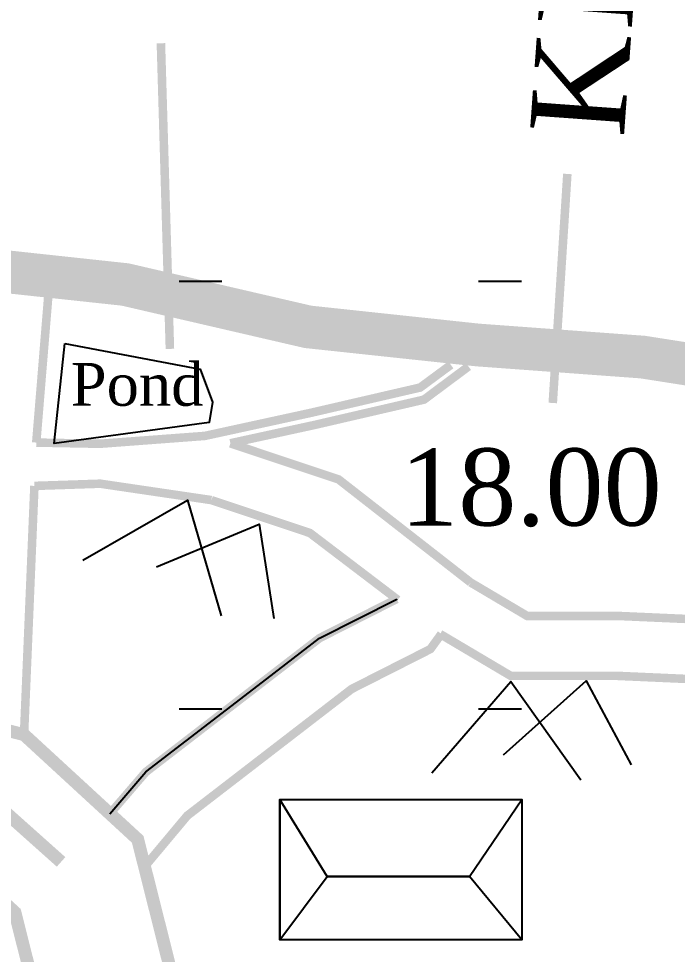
# Model space of a CAD drawing. Header units: inches. Extents: x -8940 to 26362, y -28010 to 990.
# Drawn here: x 4401.74 to 4407.78, y -7377.26 to -7368.68 of the extents above; entities that cross this region are included whole.
import ezdxf

# ---------------------------------------------------------------- set-up
doc = ezdxf.new("R2010")
doc.units = ezdxf.units.IN
doc.header["$MEASUREMENT"] = 0
doc.layers.add('BUILDING', color=5, linetype='Continuous', lineweight=15)
doc.layers.add('Text', color=7, linetype='Continuous')
doc.styles.add('Text', font='times.ttf', dxfattribs={"height": 240})

msp = doc.modelspace()

# ---------------------------------------------------------------- hatches: boundary and pattern name
at = {"layer": 'Text', "lineweight": 25}
h = msp.add_hatch(dxfattribs=at)
h.set_pattern_fill('ACAD_ISO07W100', color=0, scale=0.784833, style=0)
h.set_pattern_definition([(0, (-582.442, -27753.198), (0, 3.9241642), [0.3924164, -2.35449854])])
h.paths.add_polyline_path([(4453.012436, -7368.509246), (4432.544063, -7360.765981), (4417.35118, -7356.454306), (4399.865945, -7352.632595), (4389.807755, -7348.417064), (4382.319111, -7347.246699), (4375.943644, -7343.680138), (4368.217405, -7333.076598), (4361.929936, -7322.334389), (4357.719224, -7314.672477), (4356.412451, -7309.03143), (4355.412858, -7306.651874), (4313.200953, -7306.651874), (4313.200953, -7400.608297), (4453.122434, -7400.608297)])
h.paths.add_polyline_path([(4387.774257, -7337.654416), (4394.795484, -7337.654416), (4394.795484, -7334.638043), (4387.774257, -7334.638043)], flags=25)

# ---------------------------------------------------------------- linework, layer by layer
at = {"layer": 'BUILDING', "const_width": 0.078483}
for points in [[(4402.011653, -7371.20678), (4401.899682, -7372.567782)], [(4401.899682, -7372.567782), (4402.48389, -7372.578713), (4403.446449, -7372.506605), (4404.423228, -7372.29398), (4405.422007, -7372.062865), (4405.703414, -7371.854939)], [(4403.680832, -7372.574182), (4404.458428, -7372.404915), (4405.457207, -7372.1738), (4405.865182, -7371.869964)], [(4405.885173, -7373.850831), (4404.674023, -7372.905971), (4403.680832, -7372.574182)], [(4401.883072, -7372.965077), (4401.787683, -7375.2467)], [(4401.883072, -7372.965077), (4402.487269, -7372.944798), (4403.506759, -7373.095258)], [(4405.216233, -7374.009775), (4404.410477, -7373.397157), (4403.506759, -7373.095258)], [(4405.885173, -7373.850831), (4406.403187, -7374.157688), (4407.23917, -7374.157688), (4408.576742, -7374.216853), (4410.244307, -7374.139199), (4414.930209, -7374.784471), (4416.606574, -7374.784471)], [(4402.575662, -7375.971816), (4402.90526, -7375.58875), (4404.014037, -7374.73455), (4404.49912, -7374.360843), (4405.206412, -7374.002379), (4405.206412, -7374.002379)], [(4402.884282, -7376.468835), (4403.285058, -7375.989665), (4404.349321, -7375.169759), (4404.793517, -7374.827551), (4405.515641, -7374.46157), (4405.616625, -7374.322242)], [(4405.605173, -7374.323506), (4406.25268, -7374.707071), (4407.227025, -7374.707071), (4408.577382, -7374.766802), (4410.219403, -7374.690337), (4414.89256, -7375.333854), (4416.606574, -7375.333854)]]:
    msp.add_lwpolyline(points, dxfattribs=at)
at = {"layer": 'Text', "color": 0, "lineweight": 25, "const_width": 0.078483}
for points in [[(4403.125927, -7371.70844), (4403.04335, -7368.905482)], [(4406.638579, -7372.204559), (4406.772349, -7370.104119)]]:
    msp.add_lwpolyline(points, dxfattribs=at)
at = {"layer": 'Text', "color": 1, "const_width": 0.392416}
msp.add_lwpolyline([(4395.839007, -7370.720551), (4398.421753, -7370.964608), (4399.806573, -7371.095467), (4401.0001, -7370.933177), (4402.716064, -7371.118068), (4404.392429, -7371.506341), (4405.949996, -7371.672743), (4407.463565, -7371.783679), (4409.342326, -7372.077656), (4410.807495, -7372.345749), (4410.935202, -7373.043289), (4411.519903, -7373.482795), (4411.519903, -7373.482795), (4413.692448, -7373.514119), (4414.90821, -7374.076336), (4417.482156, -7374.677234), (4418.920926, -7375.089542), (4420.401825, -7375.513924), (4422.273656, -7375.814318), (4424.263971, -7376.133726)], dxfattribs=at)
at = {"layer": 'Text'}
for points in [[(4402.161675, -7371.657952), (4403.40245, -7371.894614), (4403.516847, -7372.197836), (4403.486048, -7372.382728), (4402.064877, -7372.575015), (4402.161675, -7371.657952)], [(4402.575662, -7375.971816), (4402.90526, -7375.58875), (4404.014037, -7374.73455), (4404.49912, -7374.360843), (4405.206412, -7374.002379), (4405.206412, -7374.002379)], [(4405.875803, -7376.547567), (4406.353529, -7375.842527), (4406.353529, -7377.128972), (4405.875803, -7376.547567), (4404.570208, -7376.547567), (4404.133511, -7375.842527), (4404.133511, -7377.128972), (4404.570208, -7376.547567)]]:
    msp.add_lwpolyline(points, dxfattribs=at)
at = {"layer": 'Text', "color": 5, "lineweight": 25}
for points in [[(4402.326688, -7373.646733), (4403.28874, -7373.095712), (4403.59732, -7374.157968)], [(4403.003831, -7373.708645), (4403.943432, -7373.317375), (4404.078012, -7374.181474)], [(4405.527988, -7375.596144), (4406.254867, -7374.758997), (4406.896106, -7375.660342)], [(4406.187739, -7375.431569), (4406.946037, -7374.752654), (4407.357718, -7375.52421)]]:
    msp.add_lwpolyline(points, dxfattribs=at)
at = {"layer": 'Text', "const_width": 0.117725}
for points in [[(4371.019125, -7374.590335), (4373.914265, -7375.010039), (4375.872224, -7375.226362), (4378.652966, -7374.943478), (4383.871257, -7374.054149), (4386.313206, -7373.717646), (4389.313944, -7373.373747), (4390.523918, -7373.394085), (4392.231083, -7373.84707), (4393.656653, -7373.956156), (4396.028203, -7374.279717), (4397.590171, -7374.765982), (4399.152138, -7374.924989), (4400.269715, -7374.924989), (4401.017699, -7375.050715), (4401.787683, -7375.2467), (4402.830462, -7376.206288), (4403.428849, -7378.582147), (4413.963812, -7400.608297)], [(4370.793315, -7375.826458), (4373.75519, -7376.255837), (4375.866758, -7376.489132), (4378.822186, -7376.188477), (4384.0625, -7375.295394), (4386.470426, -7374.96358), (4389.375142, -7374.630686), (4390.34979, -7374.647068), (4392.020391, -7375.090351), (4393.523755, -7375.20539), (4395.754814, -7375.509783), (4397.337425, -7376.002475), (4399.088387, -7376.180721), (4400.164914, -7376.180721), (4400.758306, -7376.280463), (4401.170676, -7376.385424), (4401.70431, -7376.876486), (4402.241824, -7379.01065), (4412.502481, -7400.554678)], [(4402.127498, -7376.413367), (4401.630308, -7375.969627)]]:
    msp.add_lwpolyline(points, dxfattribs=at)
at = {"layer": 'Text'}
msp.add_lwpolyline([(4404.133511, -7375.842527), (4406.353529, -7375.842527), (4406.353529, -7377.128972), (4404.133511, -7377.128972)], close=True, dxfattribs=at)
at = {"layer": 'Text', "color": 6}
msp.add_lwpolyline([(4404.570208, -7376.547567), (4405.875803, -7376.547567)], dxfattribs=at)

# ---------------------------------------------------------------- texts
at = {"layer": 'Text', "insert": (4406.429178, -7369.714626), "char_height": 0.86331613, "attachment_point": 1, "rotation": 85.8729794, "style": 'Text'}
msp.add_mtext('{\\T1.05;KM 13.300}', dxfattribs=at)
at = {"layer": 'Text', "attachment_point": 1, "style": 'Text'}
for s, insert, char_height in [('Pond', (4402.2159, -7371.837531), 0.3924164), ('18.00 m', (4405.237507, -7372.622364), 0.7063496)]:
    msp.add_mtext(s, dxfattribs=dict(at, insert=insert, char_height=char_height))

doc.saveas('drawing.dxf')
